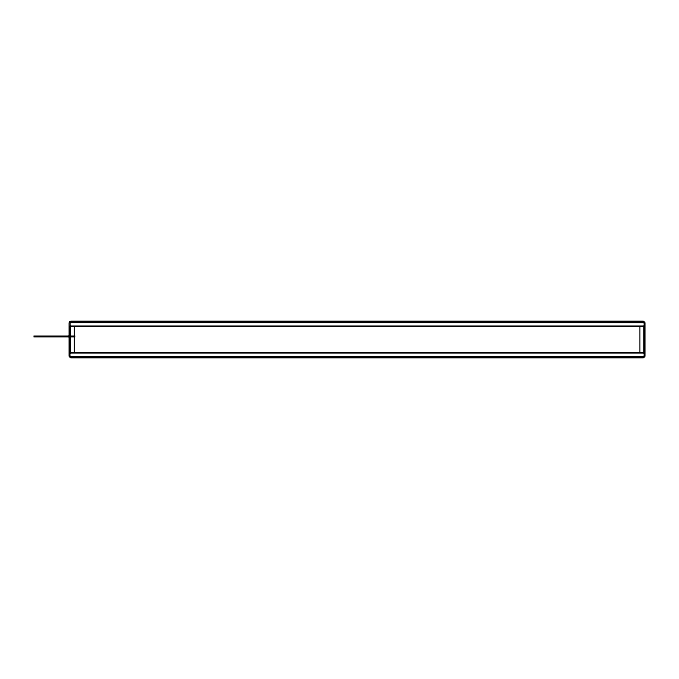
<?xml version="1.0" encoding="UTF-8"?>
<svg xmlns="http://www.w3.org/2000/svg" width="679" height="679" viewBox="0 0 679 679"><rect width="100%" height="100%" fill="white"/><g stroke="black" fill="none" stroke-linecap="round" stroke-linejoin="round"><path stroke-width="1.02" d="M70.302 322.415L69.937 355.728L71.176 356.942L643.021 356.942L644.252 355.728L644.252 323.272L643.021 322.058L71.176 322.058L70.353 322.517L643.862 322.517L71.1 322.211M70.353 352.825L643.862 352.825L643.862 326.234L70.353 326.234L70.353 352.825L643.862 352.825M643.862 326.234L70.353 326.234M74.783 336.037L33.95 336.037L33.95 336.809L74.783 336.809M643.862 356.551L70.353 356.551L71.1 356.848M639.754 326.54L639.754 352.52M74.461 326.54L74.461 352.52M69.691 321.821L69.139 323.119L69.139 355.881L69.691 357.179L71.015 357.723L643.174 357.723L644.498 357.179L645.05 355.881L645.05 323.119L644.498 321.821L643.174 321.277L71.015 321.277L69.691 321.821"/></g></svg>
